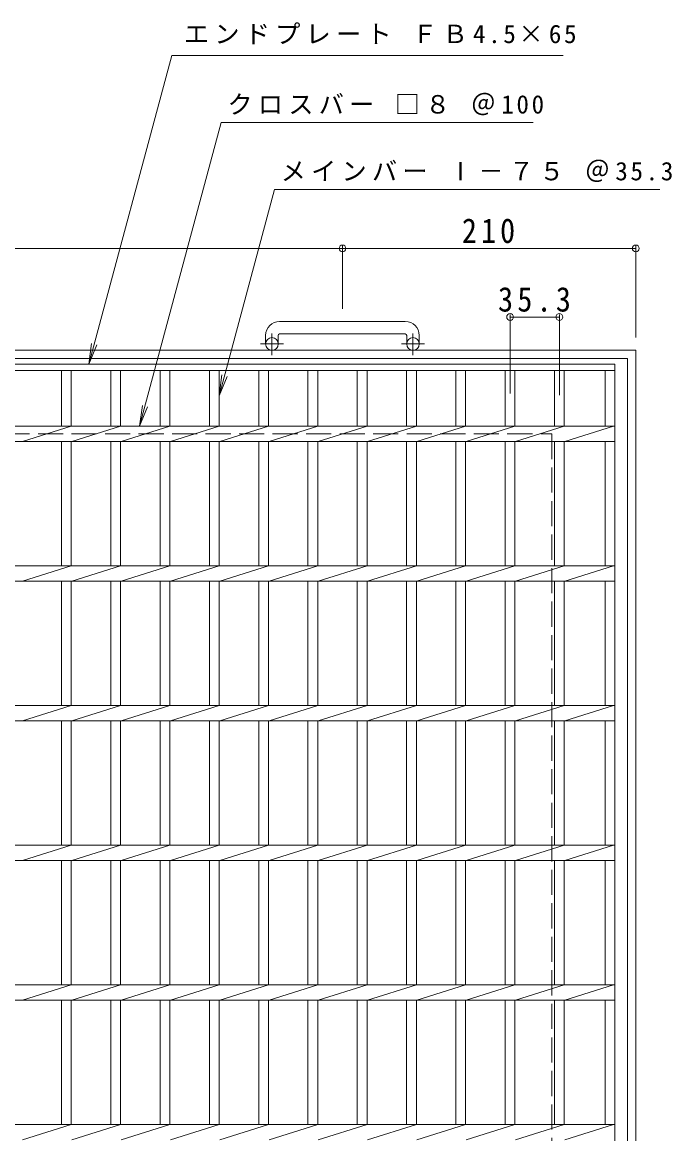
# Model space of a CAD drawing. Units: millimetres, scale not verified. Extents: x -1106 to 1075, y -818 to 820.
# Drawn here: x -598 to -133, y 24 to 820 of the extents above; entities that cross this region are included whole.
import ezdxf

# ---------------------------------------------------------------- set-up
doc = ezdxf.new("R2010")
doc.units = ezdxf.units.MM
doc.header["$LTSCALE"] = 6
doc.header["$PDMODE"] = 32
doc.header["$PDSIZE"] = 4.8
doc.linetypes.add('CHAIN1', pattern=[8, 5, -1, 1, -1])
doc.linetypes.add('DASHED3', pattern=[4, 3, -1])
for name, color, linetype, lineweight in [('B-1', 2, 'Continuous', 9), ('B-2', 3, 'Continuous', 9), ('B-4', 7, 'Continuous', 9), ('B-5', 7, 'Continuous', 9)]:
    doc.layers.add(name, color=color, linetype=linetype, lineweight=lineweight)
doc.styles.add('ＭＳ ゴシック', font='')
doc.styles.get('ＭＳ ゴシック').set_extended_font_data('MS Gothic')

msp = doc.modelspace()

# ---------------------------------------------------------------- linework, layer by layer
at = {"layer": 'B-1'}
for p, q in [((-324.112, 605.637), (-414.112, 605.637)), ((-424.112, 595.638), (-424.112, 589.537)), ((-415.112, 595.638), (-415.112, 589.537)), ((-414.112, 596.637), (-324.112, 596.637)), ((-323.112, 595.638), (-323.112, 589.537)), ((-314.112, 595.638), (-314.112, 589.537)), ((-1079.112, 585.038), (-159.112, 585.038)), ((-159.112, 585.038), (-159.112, -334.963)), ((-1073.112, 579.037), (-165.112, 579.037)), ((-165.112, 579.037), (-165.112, -328.962))]:
    msp.add_line(p, q, dxfattribs=at)
at = {"layer": 'B-1', "linetype": 'CHAIN1'}
for p, q in [((-419.612, 581.43), (-419.612, 597.028)), ((-318.612, 581.43), (-318.612, 597.028)), ((-411.449, 589.537), (-427.856, 589.537)), ((-310.449, 589.537), (-326.856, 589.537))]:
    msp.add_line(p, q, dxfattribs=at)
at = {"layer": 'B-1', "linetype": 'DASHED3'}
for p, q in [((-1019.112, 525.038), (-219.112, 525.038)), ((-219.112, 525.038), (-219.112, -274.963))]:
    msp.add_line(p, q, dxfattribs=at)
at = {"layer": 'B-1'}
for centre in [(-419.612, 589.537), (-318.612, 589.537)]:
    msp.add_circle(centre, 4.5, dxfattribs=at)
for centre, radius, start, end in [((-414.112, 595.638), 10, 90, 180), ((-324.112, 595.638), 10, 0, 90), ((-414.112, 595.638), 1, 90, 180), ((-324.112, 595.638), 1, 0, 90)]:
    msp.add_arc(centre, radius, start, end, dxfattribs=at)
at = {"layer": 'B-2'}
for p, q in [((-1064.112, 575.037), (-174.112, 575.037)), ((-1064.112, 570.538), (-174.112, 570.538)), ((-570.311, 570.538), (-570.311, 530.537)), ((-563.311, 570.538), (-563.311, 530.537)), ((-535.011, 570.538), (-535.011, 530.537)), ((-528.011, 570.538), (-528.011, 530.537)), ((-499.711, 570.538), (-499.711, 530.537)), ((-492.711, 570.538), (-492.711, 530.537)), ((-464.411, 570.538), (-464.411, 530.537)), ((-457.411, 570.538), (-457.411, 530.537)), ((-429.111, 570.538), (-429.111, 530.537)), ((-422.111, 570.538), (-422.111, 530.537)), ((-393.811, 570.538), (-393.811, 530.537)), ((-386.811, 570.538), (-386.811, 530.537)), ((-358.511, 570.538), (-358.511, 530.537)), ((-351.511, 570.538), (-351.511, 530.537)), ((-323.211, 570.538), (-323.211, 530.537)), ((-316.211, 570.538), (-316.211, 530.537)), ((-287.91, 570.538), (-287.91, 530.537)), ((-280.911, 570.538), (-280.911, 530.537)), ((-252.61, 570.538), (-252.61, 530.537)), ((-245.61, 570.538), (-245.61, 530.537)), ((-217.31, 570.538), (-217.31, 530.537)), ((-210.31, 570.538), (-210.31, 530.537)), ((-181.112, 570.538), (-181.112, 530.537)), ((-1064.112, 530.537), (-174.112, 530.537)), ((-598.211, 519.537), (-563.312, 530.537)), ((-562.912, 519.537), (-528.012, 530.537)), ((-527.611, 519.537), (-492.712, 530.537)), ((-492.311, 519.537), (-457.412, 530.537)), ((-457.011, 519.537), (-422.111, 530.537)), ((-421.711, 519.537), (-386.811, 530.537)), ((-386.411, 519.537), (-351.511, 530.537)), ((-351.111, 519.537), (-316.211, 530.537)), ((-315.811, 519.537), (-280.911, 530.537)), ((-280.511, 519.537), (-245.611, 530.537)), ((-245.211, 519.537), (-210.311, 530.537)), ((-209.91, 519.537), (-175.011, 530.537)), ((-1064.112, 519.537), (-174.112, 519.537)), ((-570.311, 519.537), (-570.311, 430.537)), ((-563.311, 519.537), (-563.311, 430.537)), ((-535.011, 519.537), (-535.011, 430.537)), ((-528.011, 519.537), (-528.011, 430.537)), ((-499.711, 519.537), (-499.711, 430.537)), ((-492.711, 519.537), (-492.711, 430.537)), ((-464.411, 519.537), (-464.411, 430.537)), ((-457.411, 519.537), (-457.411, 430.537)), ((-429.111, 519.537), (-429.111, 430.537)), ((-422.111, 519.537), (-422.111, 430.537)), ((-393.811, 519.537), (-393.811, 430.537)), ((-386.811, 519.537), (-386.811, 430.537)), ((-358.511, 519.537), (-358.511, 430.537)), ((-351.511, 519.537), (-351.511, 430.537)), ((-323.211, 519.537), (-323.211, 430.537)), ((-316.211, 519.537), (-316.211, 430.537)), ((-287.91, 519.537), (-287.91, 430.537)), ((-280.911, 519.537), (-280.911, 430.537)), ((-252.61, 519.537), (-252.61, 430.537)), ((-245.61, 519.537), (-245.61, 430.537)), ((-217.31, 519.537), (-217.31, 430.537)), ((-210.31, 519.537), (-210.31, 430.537)), ((-181.112, 519.537), (-181.112, 430.537)), ((-1064.112, 430.537), (-174.112, 430.537)), ((-598.211, 419.538), (-563.312, 430.537)), ((-562.912, 419.538), (-528.012, 430.537)), ((-527.611, 419.538), (-492.712, 430.537)), ((-492.311, 419.538), (-457.412, 430.537)), ((-457.011, 419.538), (-422.111, 430.537)), ((-421.711, 419.538), (-386.811, 430.537)), ((-386.411, 419.538), (-351.511, 430.537)), ((-351.111, 419.538), (-316.211, 430.537)), ((-315.811, 419.538), (-280.911, 430.537)), ((-280.511, 419.538), (-245.611, 430.537)), ((-245.211, 419.538), (-210.311, 430.537)), ((-209.91, 419.538), (-175.011, 430.537)), ((-1064.112, 419.538), (-174.112, 419.538)), ((-570.311, 419.538), (-570.311, 330.537)), ((-563.311, 419.538), (-563.311, 330.537)), ((-535.011, 419.538), (-535.011, 330.537)), ((-528.011, 419.538), (-528.011, 330.537)), ((-499.711, 419.538), (-499.711, 330.537)), ((-492.711, 419.538), (-492.711, 330.537)), ((-464.411, 419.538), (-464.411, 330.537)), ((-457.411, 419.538), (-457.411, 330.537)), ((-429.111, 419.538), (-429.111, 330.537)), ((-422.111, 419.538), (-422.111, 330.537)), ((-393.811, 419.538), (-393.811, 330.537)), ((-386.811, 419.538), (-386.811, 330.537)), ((-358.511, 419.538), (-358.511, 330.537)), ((-351.511, 419.538), (-351.511, 330.537)), ((-323.211, 419.538), (-323.211, 330.537)), ((-316.211, 419.538), (-316.211, 330.537)), ((-287.91, 419.538), (-287.91, 330.537)), ((-280.911, 419.538), (-280.911, 330.537)), ((-252.61, 419.538), (-252.61, 330.537)), ((-245.61, 419.538), (-245.61, 330.537)), ((-217.31, 419.538), (-217.31, 330.537)), ((-210.31, 419.538), (-210.31, 330.537)), ((-181.112, 419.538), (-181.112, 330.537)), ((-1064.112, 330.537), (-174.112, 330.537)), ((-598.211, 319.538), (-563.312, 330.537)), ((-562.912, 319.538), (-528.012, 330.537)), ((-527.611, 319.538), (-492.712, 330.537)), ((-492.311, 319.538), (-457.412, 330.537)), ((-457.011, 319.538), (-422.111, 330.537)), ((-421.711, 319.538), (-386.811, 330.537)), ((-386.411, 319.538), (-351.511, 330.537)), ((-351.111, 319.538), (-316.211, 330.537)), ((-315.811, 319.538), (-280.911, 330.537)), ((-280.511, 319.538), (-245.611, 330.537)), ((-245.211, 319.538), (-210.311, 330.537)), ((-209.91, 319.538), (-175.011, 330.537)), ((-1064.112, 319.538), (-174.112, 319.538)), ((-570.311, 319.538), (-570.311, 230.537)), ((-563.311, 319.538), (-563.311, 230.537)), ((-535.011, 319.538), (-535.011, 230.537)), ((-528.011, 319.538), (-528.011, 230.537)), ((-499.711, 319.538), (-499.711, 230.537)), ((-492.711, 319.538), (-492.711, 230.537)), ((-464.411, 319.538), (-464.411, 230.537)), ((-457.411, 319.538), (-457.411, 230.537)), ((-429.111, 319.538), (-429.111, 230.537)), ((-422.111, 319.538), (-422.111, 230.537)), ((-393.811, 319.538), (-393.811, 230.537)), ((-386.811, 319.538), (-386.811, 230.537)), ((-358.511, 319.538), (-358.511, 230.537)), ((-351.511, 319.538), (-351.511, 230.537)), ((-323.211, 319.538), (-323.211, 230.537)), ((-316.211, 319.538), (-316.211, 230.537)), ((-287.91, 319.538), (-287.91, 230.537)), ((-280.911, 319.538), (-280.911, 230.537)), ((-252.61, 319.538), (-252.61, 230.537)), ((-245.61, 319.538), (-245.61, 230.537)), ((-217.31, 319.538), (-217.31, 230.537)), ((-210.31, 319.538), (-210.31, 230.537)), ((-181.112, 319.538), (-181.112, 230.537)), ((-1064.112, 230.537), (-174.112, 230.537)), ((-598.211, 219.538), (-563.312, 230.537)), ((-562.912, 219.538), (-528.012, 230.537)), ((-527.611, 219.538), (-492.712, 230.537)), ((-492.311, 219.538), (-457.412, 230.537)), ((-457.011, 219.538), (-422.111, 230.537)), ((-421.711, 219.538), (-386.811, 230.537)), ((-386.411, 219.538), (-351.511, 230.537)), ((-351.111, 219.538), (-316.211, 230.537)), ((-315.811, 219.538), (-280.911, 230.537)), ((-280.511, 219.538), (-245.611, 230.537)), ((-245.211, 219.538), (-210.311, 230.537)), ((-209.91, 219.538), (-175.011, 230.537)), ((-1064.112, 219.538), (-174.112, 219.538)), ((-570.311, 219.538), (-570.311, 130.537)), ((-563.311, 219.538), (-563.311, 130.537)), ((-535.011, 219.538), (-535.011, 130.537)), ((-528.011, 219.538), (-528.011, 130.537)), ((-499.711, 219.538), (-499.711, 130.537)), ((-492.711, 219.538), (-492.711, 130.537)), ((-464.411, 219.538), (-464.411, 130.537)), ((-457.411, 219.538), (-457.411, 130.537)), ((-429.111, 219.538), (-429.111, 130.537)), ((-422.111, 219.538), (-422.111, 130.537)), ((-393.811, 219.538), (-393.811, 130.537)), ((-386.811, 219.538), (-386.811, 130.537)), ((-358.511, 219.538), (-358.511, 130.537)), ((-351.511, 219.538), (-351.511, 130.537)), ((-323.211, 219.538), (-323.211, 130.537)), ((-316.211, 219.538), (-316.211, 130.537)), ((-287.91, 219.538), (-287.91, 130.537)), ((-280.911, 219.538), (-280.911, 130.537)), ((-252.61, 219.538), (-252.61, 130.537)), ((-245.61, 219.538), (-245.61, 130.537)), ((-217.31, 219.538), (-217.31, 130.537)), ((-210.31, 219.538), (-210.31, 130.537)), ((-181.112, 219.538), (-181.112, 130.537)), ((-1064.112, 130.537), (-174.112, 130.537)), ((-598.211, 119.538), (-563.312, 130.537)), ((-562.912, 119.538), (-528.012, 130.537)), ((-527.611, 119.538), (-492.712, 130.537)), ((-492.311, 119.538), (-457.412, 130.537)), ((-457.011, 119.538), (-422.111, 130.537)), ((-421.711, 119.538), (-386.811, 130.537)), ((-386.411, 119.538), (-351.511, 130.537)), ((-351.111, 119.538), (-316.211, 130.537)), ((-315.811, 119.538), (-280.911, 130.537)), ((-280.511, 119.538), (-245.611, 130.537)), ((-245.211, 119.538), (-210.311, 130.537)), ((-209.91, 119.538), (-175.011, 130.537)), ((-1064.112, 119.538), (-174.112, 119.538)), ((-570.311, 119.538), (-570.311, 30.537)), ((-563.311, 119.538), (-563.311, 30.537)), ((-535.011, 119.538), (-535.011, 30.537)), ((-528.011, 119.538), (-528.011, 30.537)), ((-499.711, 119.538), (-499.711, 30.537)), ((-492.711, 119.538), (-492.711, 30.537)), ((-464.411, 119.538), (-464.411, 30.537)), ((-457.411, 119.538), (-457.411, 30.537)), ((-429.111, 119.538), (-429.111, 30.537)), ((-422.111, 119.538), (-422.111, 30.537)), ((-393.811, 119.538), (-393.811, 30.537)), ((-386.811, 119.538), (-386.811, 30.537)), ((-358.511, 119.538), (-358.511, 30.537)), ((-351.511, 119.538), (-351.511, 30.537)), ((-323.211, 119.538), (-323.211, 30.537)), ((-316.211, 119.538), (-316.211, 30.537)), ((-287.91, 119.538), (-287.91, 30.537)), ((-280.911, 119.538), (-280.911, 30.537)), ((-252.61, 119.538), (-252.61, 30.537)), ((-245.61, 119.538), (-245.61, 30.537)), ((-217.31, 119.538), (-217.31, 30.537)), ((-210.31, 119.538), (-210.31, 30.537)), ((-181.112, 119.538), (-181.112, 30.537)), ((-1064.112, 30.537), (-174.112, 30.537)), ((-598.211, 19.538), (-563.312, 30.537)), ((-562.912, 19.538), (-528.012, 30.537)), ((-527.611, 19.538), (-492.712, 30.537)), ((-492.311, 19.538), (-457.412, 30.537)), ((-457.011, 19.538), (-422.111, 30.537)), ((-421.711, 19.538), (-386.811, 30.537)), ((-386.411, 19.538), (-351.511, 30.537)), ((-351.111, 19.538), (-316.211, 30.537)), ((-315.811, 19.538), (-280.911, 30.537)), ((-280.511, 19.538), (-245.611, 30.537)), ((-245.211, 19.538), (-210.311, 30.537)), ((-209.91, 19.538), (-175.011, 30.537))]:
    msp.add_line(p, q, dxfattribs=at)
msp.add_lwpolyline([(-174.112, 575.037), (-174.112, -324.962), (-1064.112, -324.962)], dxfattribs=at)
at = {"layer": 'B-4'}
for p, q in [((-869.112, 657.932), (-369.112, 657.932)), ((-369.112, 614.637), (-369.112, 659.732)), ((-369.112, 657.932), (-159.112, 657.932)), ((-159.112, 594.038), (-159.112, 659.732)), ((-249.11, 553.981), (-249.11, 610.591)), ((-249.11, 608.791), (-213.81, 608.791)), ((-213.81, 552.788), (-213.81, 610.591))]:
    msp.add_line(p, q, dxfattribs=at)
for p in [(-369.112, 657.932), (-159.112, 657.932), (-249.11, 608.791), (-213.81, 608.791)]:
    msp.add_point(p, dxfattribs=at)
at = {"layer": 'B-5'}
for p, q in [((-550.713, 575.037), (-491.332, 796.093)), ((-491.332, 796.093), (-211.117, 796.093)), ((-514.355, 530.537), (-455.925, 748.093)), ((-455.925, 748.093), (-232.445, 748.093)), ((-457.411, 552.405), (-417.696, 700.093)), ((-417.696, 700.093), (-141.846, 700.093)), ((-550.713, 575.037), (-548.755, 589.909)), ((-550.713, 575.037), (-544.973, 588.896)), ((-457.411, 552.405), (-455.453, 567.276)), ((-457.411, 552.405), (-451.671, 566.263)), ((-514.355, 530.537), (-512.397, 545.409)), ((-514.355, 530.537), (-508.615, 544.395))]:
    msp.add_line(p, q, dxfattribs=at)

# ---------------------------------------------------------------- texts
at = {"layer": 'B-4', "color": 2, "char_height": 17.6, "attachment_point": 7, "style": 'ＭＳ ゴシック'}
for s, insert in [('\\T1.27;\\W0.9;210', (-283.612, 661.532)), ('\\T1.28;\\W0.9;35.3', (-257.71, 612.391))]:
    msp.add_mtext(s, dxfattribs=dict(at, insert=insert))
at = {"layer": 'B-5', "char_height": 13.2, "attachment_point": 7, "style": 'ＭＳ ゴシック'}
for s, insert in [('\\T1.21;エンドプレート\\~ＦＢ4.5×65', (-482.617, 804.106)), ('\\T1.21;クロスバー\\~□８\\~＠100', (-451.445, 753.222)), ('\\T1.21;メインバー\\~Ⅰ－７５\\~＠35.3', (-413.345, 705.398))]:
    msp.add_mtext(s, dxfattribs=dict(at, insert=insert))

doc.saveas('drawing.dxf')
